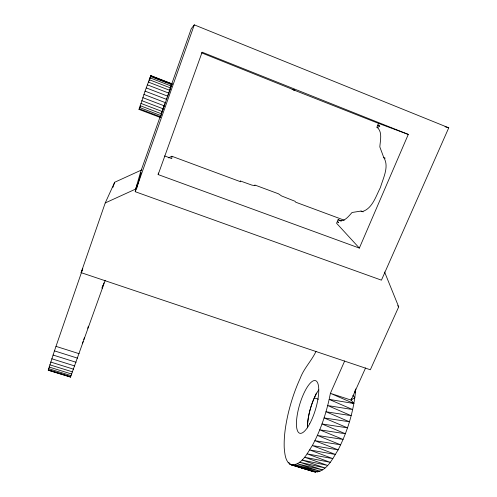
<?xml version="1.0" encoding="UTF-8"?>
<svg xmlns="http://www.w3.org/2000/svg" width="497" height="497" viewBox="0 0 497 497"><rect width="100%" height="100%" fill="white"/><g stroke="black" fill="none" stroke-linecap="round" stroke-linejoin="round"><path stroke-width="0.75" d="M344.259 220.208L295.715 202.198L294.976 201.254L281.625 195.973L278.432 193.787L254.818 185.014L254.93 185.561L254.352 185.617L251.811 185.083L240.231 180.933L240.635 181.765L171.875 156.263L171.788 158.611L164.569 155.94M355.777 388.878C353.976 410.081 347.838 430.93 338.128 449.853C332.592 458.507 326.075 473.268 313.75 471.703L291.285 464.857C285.172 461.955 284.862 453.954 284.241 448.083C283.756 436.683 285.551 425.32 288.043 414.231C290.95 401.862 294.963 389.735 300.275 378.18C303.903 368.277 311.675 360.735 315.999 351.379M161.096 114.602L160.177 117.46L172.043 83.856L150.821 75.612L145.062 91.131L139.061 109.452L139.315 108.899M158.152 174.577L202.117 52.197L408.279 134.414L359.35 248.084L158.152 174.577L158.369 173.037M344.688 360.946L330.393 393.332L329.163 399.383L352.64 409.559L327.697 405.552L351.155 415.672L325.995 411.758L349.434 421.791L324.087 417.927L347.502 427.842L321.994 423.978L345.378 433.744L319.745 429.837L343.085 439.423L317.359 435.428L340.656 444.815L314.881 440.69L338.128 449.853L312.327 445.548L335.518 454.482L309.737 449.959L332.872 458.65L307.146 453.867L330.213 462.303L304.58 457.234L327.573 465.422L302.07 460.023L324.982 467.963L299.641 462.216L322.478 469.913L297.33 463.8L320.074 471.262L295.15 464.763L317.807 472.007L293.131 465.117L315.694 472.15L291.285 464.857C301.89 465.385 307.301 453.04 312.327 445.548C320.174 431.098 325.529 415.393 329.163 399.383L353.87 403.514L351.124 400.104L351.336 398.681M105.215 280.32L70.499 377.099L48.252 370.19L54.446 350.87L82.782 268.697L81.104 272.654L370.333 369.756L398.706 306.854L384.579 271.996M150.709 76.109L150.821 75.612M70.499 377.099L70.686 376.198M81.104 272.654L105.234 202.944L136.632 188.624L141.111 172.621L140.465 172.384L160.587 115.49M169.614 89.957L191.277 28.689L194.296 24.85L448.748 127.81L381.441 280.159L135.221 191.699L137.215 184.654L135.905 188.363L136.632 188.624M135.905 188.363L140.465 172.384M102.071 287.906L102.749 285.707M150.051 78.29L150.392 77.203M149.193 80.943L149.883 78.83M87.702 328.268L88.404 326.2M161.283 114.043L162.886 109.377M112.925 187.319L114.677 182.262L141.85 169.856M163.867 106.551L164.923 103.525M83.769 339.569L84.428 337.687M162.649 109.657L164.451 104.55M166.246 99.779L166.905 97.909M135.221 191.699L194.296 24.85M82.291 343.738L83.067 341.545M167.34 96.685L167.986 94.884M168.197 94.287L168.949 92.194M103.538 284.11L103.991 282.83M169.197 91.498L170.092 89.025M102.73 286.347L103.308 284.75M170.347 88.336L172.043 83.856M139.769 107.768L140.403 106.103M102.028 288.185L102.295 287.514M341.725 221.01L338.097 219.668L337.426 221.271L338.668 222.6L337.258 221.668L336.581 223.271L359.35 248.084M338.097 219.668C343.483 223.42 348.788 216.009 352.056 212.492L361.008 211.063L362.114 211.629C372.352 208.821 375.968 196.023 380.422 187.499C383.044 178.361 389.505 166.483 383.79 157.592L379.826 146.907C380.217 140.632 382.752 131.68 376.937 127.207L377.652 125.505L379.248 126.12L377.832 125.082L378.546 123.38L408.279 134.414M307.531 427.886A27.416 8.673 -73.6 0 1 314.309 397.892L316.409 393.052M353.87 403.514L330.393 393.332L351.124 400.104L365.562 367.954M105.234 202.944L114.677 182.262M48.252 370.19L70.493 376.931M354.355 392.779L355.535 391.953L354.554 390.959M351.124 400.104L354.839 397.625L352.932 395.488M168.377 157.86L171.875 156.263M445.045 126.729L448.748 127.81M304.779 468.534L289.627 464.012L313.75 471.703L312.576 471.026M306.22 468.963L309.83 470.038M49.793 364.804L72.562 371.905M49.097 367.022L71.748 374.067M48.6 368.662L71.127 375.664M48.321 369.725L70.711 376.676M51.775 358.766L74.743 365.966M50.688 362.04L73.562 369.19M54.446 350.87L77.551 358.157M53.03 355.026L76.078 362.27M55.993 346.366L79.141 353.696M314.309 397.892L318.384 399.215M288.173 462.595L289.621 463.086M339.215 220.5L340.638 221.028M361.008 211.063L363.139 211.859M140.881 103.382L162.413 111.583M140.129 105.681L161.593 113.844M139.551 107.489L160.935 115.608M139.179 108.744L160.475 116.82M139.011 109.402L160.22 117.441M142.813 97.648L164.451 105.917M141.788 100.667L163.376 108.911M145.062 91.131L166.737 99.456M143.919 94.424L165.582 102.73M148.292 82.048L169.893 90.398M147.292 84.819L168.937 93.169M146.205 87.888L167.874 96.225M150.715 75.73L172.03 84.005M154.232 77.482L159.164 79.396M160.574 79.942L167.619 82.676M169.732 83.496L171.844 84.316M150.392 76.463L171.794 84.763M149.87 77.793L171.353 86.118M149.162 79.675L170.713 88.019M383.79 157.592L385.225 158.152M377.832 125.082L379.267 125.654M377.652 125.505L379.807 126.368M376.937 127.207L378.379 127.779M201.471 52.8L294.845 90.286L292.137 89.342L378.546 123.38M397.693 305.686L398.706 306.854M307.513 427.016A27.391 8.666 -73.6 0 1 318.739 389.878M309.699 423.811A27.465 8.287 -73.4 0 0 316.061 380.888A27.465 8.287 -73.4 0 0 297.063 416.119A27.465 8.287 -73.4 0 0 309.699 423.811"/></g></svg>
